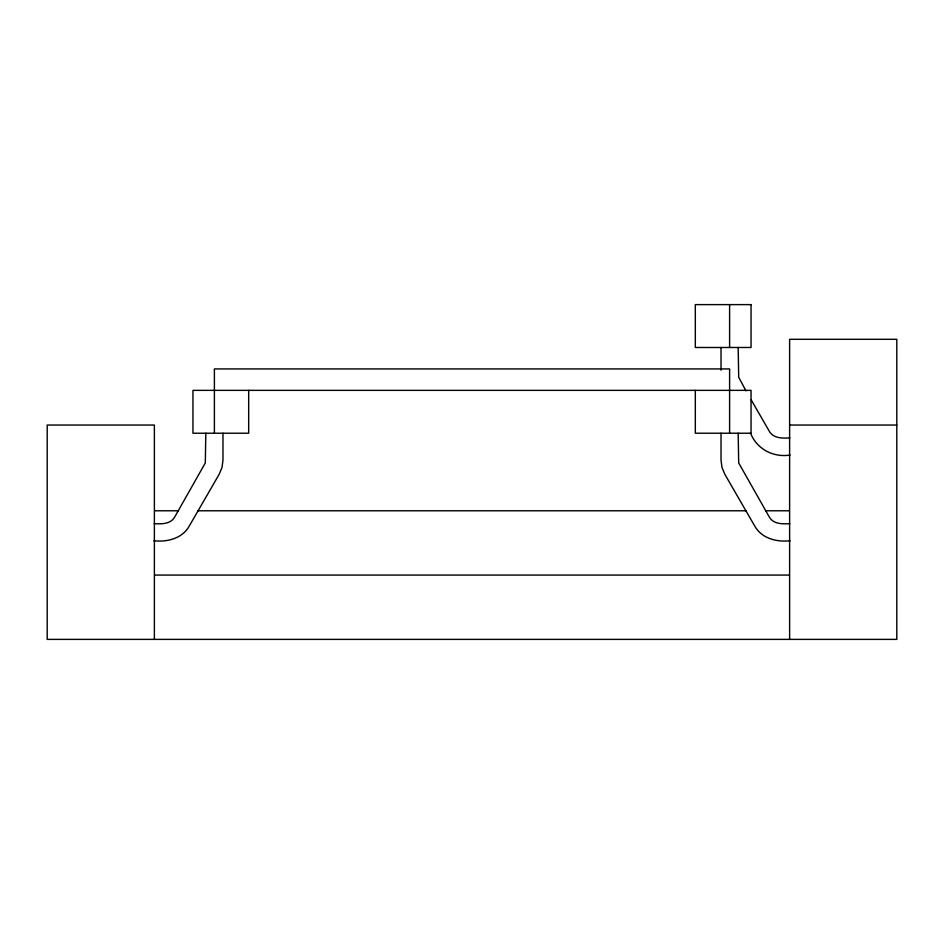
<?xml version="1.0" encoding="UTF-8"?>
<svg xmlns="http://www.w3.org/2000/svg" width="944" height="944" viewBox="0 0 944 944"><rect width="100%" height="100%" fill="white"/><g stroke="black" fill="none" stroke-linecap="round" stroke-linejoin="round"><path stroke-width="1.42" d="M789.621 425.036L896.8 425.036M789.833 437.898C782.505 438.358 773.124 438.535 769.148 430.971L751.046 399.619M790.081 455.043C773.348 457.805 756.533 448.943 750.456 432.895M154.875 510.775L178.475 510.775M197.65 510.775L746.35 510.775M765.525 510.775L789.125 510.775M154.167 523.637C161.495 524.097 170.876 524.286 174.852 516.722L205.308 462.949L205.816 433.225M789.833 523.637C782.505 524.097 773.124 524.286 769.148 516.722L738.692 462.949L738.184 433.225M153.919 540.782C167.159 542.245 182.109 538.576 189.142 526.268L219.232 474.159L222.017 467.422L222.973 460.2L222.973 433.225M790.081 540.782C776.841 542.245 761.891 538.576 754.858 526.268L724.768 474.159L721.983 467.422L721.027 460.2L721.027 433.225M154.875 575.073L789.125 575.073M745.972 390.851L738.692 377.211L738.184 347.486M789.621 639.383L789.621 339.297L896.8 339.297L896.8 639.383L47.2 639.383L47.2 425.036L154.379 425.036L154.379 639.383M729.606 304.617L729.606 347.486M729.606 433.225L729.606 368.927L214.394 368.927L214.394 433.225M721.027 347.486L721.027 370.201M695.315 390.356L695.315 433.225L751.046 433.225L751.046 390.356L192.954 390.356L192.954 433.225L248.685 433.225L248.685 390.356M751.046 304.617L695.315 304.617L695.315 347.486L751.046 347.486L751.046 304.617"/></g></svg>
